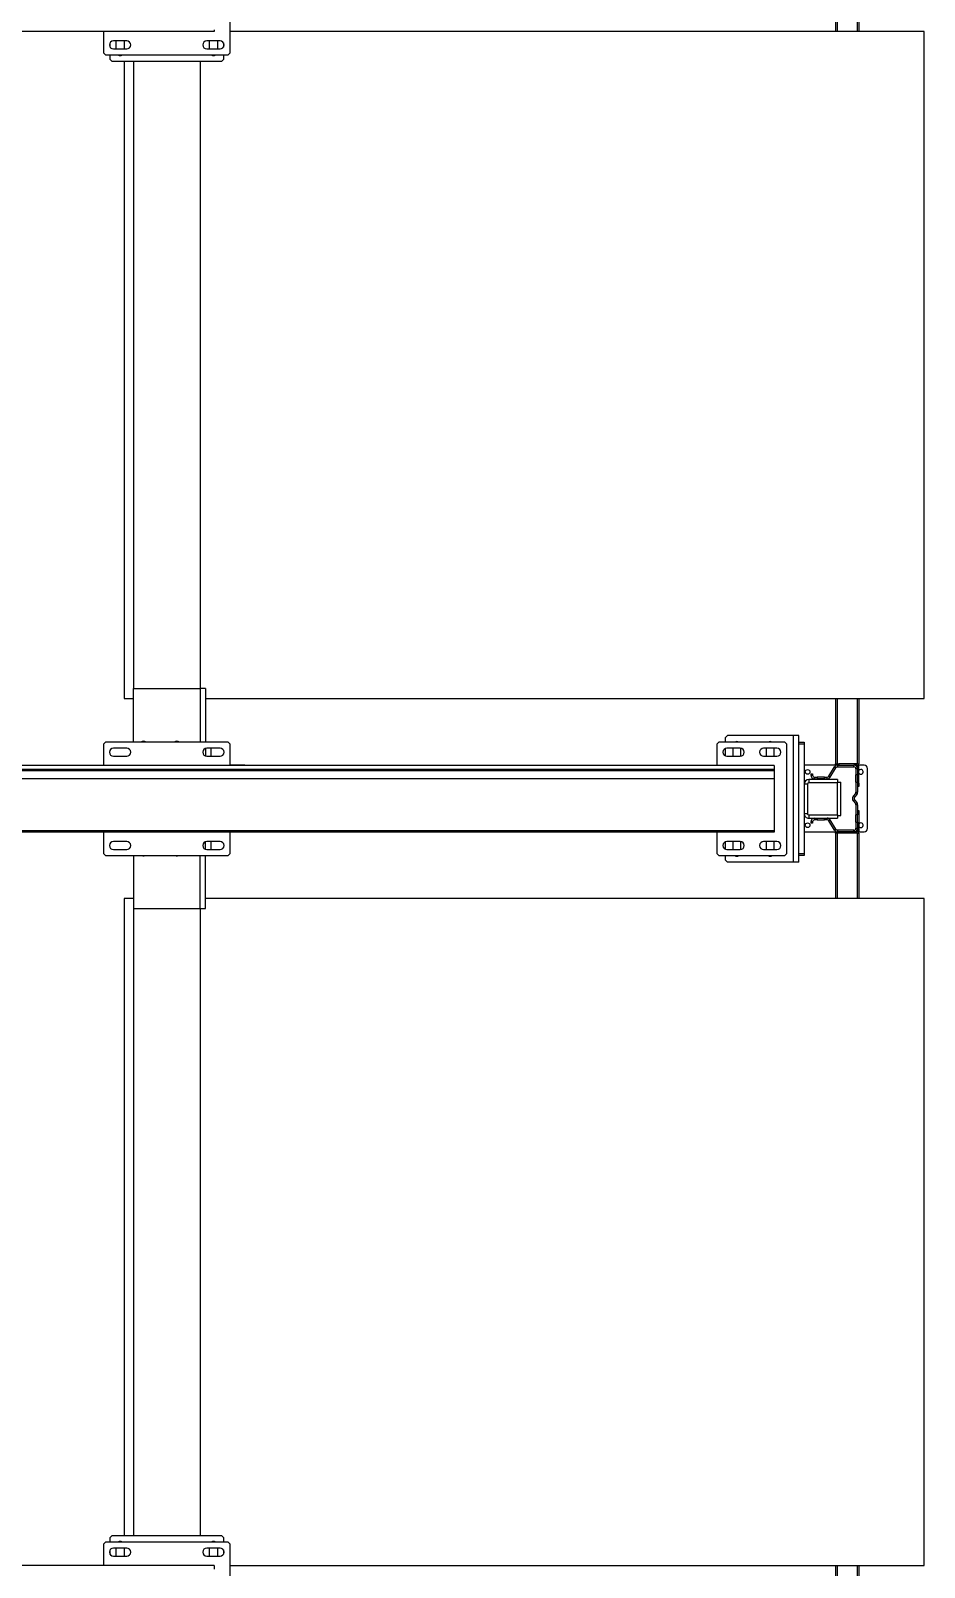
# Model space of a CAD drawing. Header units: millimetres. Extents: x 6622 to 532820, y 3370 to 359312.
# Drawn here: x 459810 to 461150, y 273737 to 276041 of the extents above; entities that cross this region are included whole.
import ezdxf

# ---------------------------------------------------------------- set-up
doc = ezdxf.new("R2010")
doc.units = ezdxf.units.MM

# ---------------------------------------------------------------- blocks, each defined once
blk = doc.blocks.new('A$C6F3A12F4')
at = {"color": 2, "linetype": 'Continuous', "lineweight": 25}
for p, q in [((38585.2, 3700), (38585.2, 2659)), ((39585.2, 3700), (38585.2, 3700)), ((39585.2, 2622.1), (39585.2, 3700)), ((39885.2, 3700), (39885.2, 2622.1)), ((40885.2, 3700), (39885.2, 3700)), ((40885.2, 2659), (40885.2, 3700)), ((38485.2, 3602), (38585.2, 3602)), ((38485.2, 3599.5), (38585.2, 3599.5)), ((39585.2, 3602), (39683.2, 3602)), ((39585.2, 3599.5), (39683.2, 3599.5)), ((39683.2, 3599.5), (39683.2, 3602)), ((39683.2, 3599), (39683.2, 3599.5)), ((39685.2, 3599), (39683.2, 3599)), ((39683.2, 3599), (39683.2, 3572)), ((39685.2, 3610), (39685.2, 3601.8)), ((39685.2, 3599), (39685.2, 3594.5)), ((39687.7, 3594.5), (39685.2, 3594.5)), ((39685.2, 3570.1), (39685.2, 3594.5)), ((39686.2, 3602), (39686.2, 3600)), ((39712.2, 3602), (39686.2, 3602)), ((39690.7, 3600), (39686.2, 3600)), ((39687.7, 3570.1), (39687.7, 3594.5)), ((39780.2, 3615), (39690.2, 3615)), ((39690.7, 3600), (39690.7, 3597.5)), ((39690.7, 3600), (39699.8, 3600)), ((39690.7, 3597.5), (39699.8, 3597.5)), ((39699.8, 3600), (39699.8, 3597.5)), ((39710.6, 3600), (39699.8, 3600)), ((39710.6, 3597.5), (39699.8, 3597.5)), ((39710.6, 3597.5), (39710.6, 3600)), ((39710.6, 3600), (39725.8, 3600)), ((39710.6, 3597.5), (39725.8, 3597.5)), ((39712.2, 3600), (39712.2, 3602)), ((39712.2, 3602), (39717.2, 3602)), ((39717.2, 3602), (39717.2, 3600)), ((39725.8, 3597.5), (39725.8, 3600)), ((39729.2, 3598.8), (39727.6, 3596.8)), ((39727.6, 3596.8), (39731.8, 3593.5)), ((39729.2, 3598.8), (39733.3, 3595.5)), ((39731.8, 3593.5), (39733.3, 3595.5)), ((39737.1, 3595.5), (39741.2, 3598.8)), ((39737.1, 3595.5), (39738.6, 3593.5)), ((39738.6, 3593.5), (39742.8, 3596.8)), ((39742.8, 3596.8), (39741.2, 3598.8)), ((39744.6, 3600), (39744.6, 3597.5)), ((39744.6, 3600), (39759.8, 3600)), ((39744.6, 3597.5), (39759.8, 3597.5)), ((39753.2, 3600), (39753.2, 3602)), ((39753.2, 3602), (39758.2, 3602)), ((39758.2, 3602), (39758.2, 3600)), ((39758.2, 3602), (39784.2, 3602)), ((39759.8, 3600), (39759.8, 3597.5)), ((39770.6, 3600), (39759.8, 3600)), ((39770.6, 3597.5), (39759.8, 3597.5)), ((39770.6, 3597.5), (39770.6, 3600)), ((39770.6, 3600), (39779.7, 3600)), ((39770.6, 3597.5), (39779.7, 3597.5)), ((39779.7, 3600), (39784.2, 3600)), ((39779.7, 3597.5), (39779.7, 3600)), ((39785.2, 3594.5), (39782.7, 3594.5)), ((39782.7, 3594.5), (39782.7, 3570.1)), ((39784.2, 3600), (39784.2, 3602)), ((39785.2, 3601.8), (39785.2, 3610)), ((39787.2, 3599), (39785.2, 3599)), ((39785.2, 3599), (39785.2, 3594.5)), ((39785.2, 3594.5), (39785.2, 3570.1)), ((39787.2, 3599.5), (39787.2, 3602)), ((39787.2, 3602), (39885.2, 3602)), ((39787.2, 3599), (39787.2, 3599.5)), ((39787.2, 3599.5), (39885.2, 3599.5)), ((39787.2, 3599), (39787.2, 3572)), ((40885.2, 3602), (40985.2, 3602)), ((40885.2, 3599.5), (40985.2, 3599.5)), ((39683.2, 3572), (39685.2, 3572)), ((39683.2, 3567), (39683.2, 3572)), ((39710.7, 3569.9), (39710.7, 3574.9)), ((39760.7, 3574.9), (39710.7, 3574.9)), ((39760.7, 3569.9), (39760.7, 3574.9)), ((39785.2, 3572), (39787.2, 3572)), ((39787.2, 3572), (39787.2, 3567)), ((38485.2, 3569.5), (38585.2, 3569.5)), ((38485.2, 3567), (38585.2, 3567)), ((39585.2, 3569.5), (39683.2, 3569.5)), ((39585.2, 3567), (39683.2, 3567)), ((39685.2, 3567), (39683.2, 3567)), ((39685.2, 3570.1), (39685.2, 3567)), ((39685.2, 3570.1), (39687.7, 3570.1)), ((39685.2, 3567), (39685.2, 3520)), ((39689.1, 3567.5), (39687.8, 3565.4)), ((39701.8, 3556.9), (39687.8, 3565.4)), ((39703.1, 3559), (39689.1, 3567.5)), ((39701.8, 3556.9), (39703.1, 3559)), ((39705.7, 3554.3), (39703.2, 3554.3)), ((39703.2, 3550.3), (39703.2, 3554.3)), ((39705.7, 3550.3), (39703.2, 3550.3)), ((39703.2, 3550.3), (39703.2, 3539.5)), ((39705.7, 3550.3), (39705.7, 3554.3)), ((39705.7, 3550.3), (39705.7, 3539.5)), ((39706.7, 3569.9), (39706.7, 3526.9)), ((39706.7, 3569.9), (39711.7, 3569.9)), ((39760.7, 3569.9), (39710.7, 3569.9)), ((39711.7, 3569.9), (39711.7, 3526.9)), ((39759.7, 3526.9), (39759.7, 3569.9)), ((39759.7, 3569.9), (39764.7, 3569.9)), ((39764.7, 3526.9), (39764.7, 3569.9)), ((39767.2, 3554.3), (39764.7, 3554.3)), ((39767.2, 3550.3), (39764.7, 3550.3)), ((39767.2, 3554.3), (39767.2, 3550.3)), ((39767.2, 3539.5), (39767.2, 3550.3)), ((39781.3, 3567.5), (39767.3, 3559)), ((39767.3, 3559), (39768.6, 3556.9)), ((39782.6, 3565.4), (39768.6, 3556.9)), ((39782.6, 3565.4), (39781.3, 3567.5)), ((39782.7, 3570.1), (39785.2, 3570.1)), ((39785.2, 3567), (39785.2, 3570.1)), ((39787.2, 3567), (39785.2, 3567)), ((39785.2, 3520), (39785.2, 3567)), ((39787.2, 3569.5), (39885.2, 3569.5)), ((39787.2, 3567), (39885.2, 3567)), ((40885.2, 3569.5), (40985.2, 3569.5)), ((40885.2, 3567), (40985.2, 3567)), ((39698.2, 3530), (39698.2, 3532.5)), ((39698.2, 3532.5), (39700.2, 3532.5)), ((39698.2, 3530), (39700.2, 3530)), ((39700.2, 3530), (39700.2, 3532.5)), ((39703.2, 3539.5), (39705.7, 3539.5)), ((39703.2, 3535.5), (39703.2, 3539.5)), ((39703.2, 3535.5), (39705.7, 3535.5)), ((39705.7, 3535.5), (39705.7, 3539.5)), ((39706.7, 3526.9), (39711.7, 3526.9)), ((39759.7, 3526.9), (39764.7, 3526.9)), ((39764.7, 3539.5), (39767.2, 3539.5)), ((39764.7, 3535.5), (39767.2, 3535.5)), ((39767.2, 3539.5), (39767.2, 3535.5)), ((39770.2, 3532.5), (39770.2, 3530)), ((39770.2, 3532.5), (39772.2, 3532.5)), ((39770.2, 3530), (39772.2, 3530)), ((39772.2, 3532.5), (39772.2, 3530)), ((39830.7, 3511.9), (39640.7, 3511.9)), ((39640.7, 3511.9), (39640.7, 3503.9)), ((39830.7, 3503.9), (39640.7, 3503.9)), ((39640.7, 3503.9), (39640.7, 3404.9)), ((39650.7, 3511.9), (39650.7, 3519.9)), ((39650.7, 3519.9), (39653.7, 3519.9)), ((39653.7, 3519.9), (39653.7, 3511.9)), ((39653.7, 3519.9), (39817.7, 3519.9)), ((39713.7, 3524.9), (39713.7, 3519.9)), ((39713.7, 3524.9), (39757.7, 3524.9)), ((39757.7, 3519.9), (39757.7, 3524.9)), ((39817.7, 3511.9), (39817.7, 3519.9)), ((39817.7, 3519.9), (39820.7, 3519.9)), ((39820.7, 3519.9), (39820.7, 3511.9)), ((39830.7, 3511.9), (39830.7, 3503.9)), ((39830.7, 3503.9), (39830.7, 3404.9)), ((39653.7, 3494), (39650.7, 3491)), ((39650.7, 3491), (39650.7, 3392)), ((39817.7, 3494), (39653.7, 3494)), ((39820.7, 3491), (39817.7, 3494)), ((39820.7, 3392), (39820.7, 3491)), ((39659.7, 3479), (39659.7, 3459)), ((39671.7, 3474.9), (39659.7, 3474.9)), ((39659.7, 3462.9), (39671.7, 3462.9)), ((39671.7, 3459), (39671.7, 3479)), ((39685.7, 3475), (39685.7, 225)), ((39685.7, 3475), (39691.1, 3475)), ((39691.1, 225), (39691.1, 3475)), ((39691.1, 3475), (39693.7, 3475)), ((39693.7, 3475), (39693.7, 225)), ((39693.7, 3475), (39705.7, 3475)), ((39705.7, 3475), (39705.7, 225)), ((39705.7, 3475), (39783.1, 3475)), ((39783.1, 225), (39783.1, 3475)), ((39783.1, 3475), (39785.7, 3475)), ((39785.7, 3475), (39785.7, 225)), ((39799.7, 3479), (39799.7, 3459)), ((39811.7, 3474.9), (39799.7, 3474.9)), ((39799.7, 3462.9), (39811.7, 3462.9)), ((39811.7, 3459), (39811.7, 3479)), ((39659.7, 3424), (39659.7, 3404)), ((39659.7, 3412.9), (39671.7, 3412.9)), ((39671.6, 3424.9), (39659.8, 3424.9)), ((39671.7, 3404), (39671.7, 3424)), ((39799.7, 3424), (39799.7, 3404)), ((39799.7, 3412.9), (39811.7, 3412.9)), ((39811.6, 3424.9), (39799.8, 3424.9)), ((39811.7, 3404), (39811.7, 3424)), ((39640.7, 3404.9), (39643.7, 3401.9)), ((39650.7, 3401.9), (39643.7, 3401.9)), ((39650.7, 3392), (39653.7, 3389)), ((39653.7, 3389), (39685.7, 3389)), ((39671.3, 3401.9), (39660.1, 3401.9)), ((39785.7, 3389), (39817.7, 3389)), ((39811.3, 3401.9), (39800.1, 3401.9)), ((39817.7, 3389), (39820.7, 3392)), ((39827.7, 3401.9), (39820.7, 3401.9)), ((39827.7, 3401.9), (39830.7, 3404.9)), ((39685.2, 2680), (39685.2, 2659)), ((38617.2, 2659), (38453.2, 2659)), ((38620.2, 2656), (38617.2, 2659)), ((38620.2, 2472), (38620.2, 2656)), ((39653.7, 2659), (39650.7, 2656)), ((39650.7, 2656), (39650.7, 2472)), ((39685.7, 2659), (39653.7, 2659)), ((39817.7, 2659), (39785.7, 2659)), ((39820.7, 2656), (39817.7, 2659)), ((39820.7, 2472), (39820.7, 2656)), ((40853.2, 2659), (40850.2, 2656)), ((40850.2, 2656), (40850.2, 2472)), ((41017.2, 2659), (40853.2, 2659)), ((38582.6, 2635), (38585.2, 2635)), ((38585.2, 2635), (38585.2, 1065)), ((38599.2, 2644), (38599.2, 2624)), ((38599.2, 2640.1), (38611.2, 2640.1)), ((38611.2, 2628.1), (38599.2, 2628.1)), ((38602, 2649.1), (38608.4, 2649.1)), ((38611.2, 2624), (38611.2, 2644)), ((38620.2, 2649.1), (38627.2, 2649.1)), ((38630.2, 2646.1), (38627.2, 2649.1)), ((38630.2, 2646.1), (38630.2, 2482.1)), ((39659.7, 2644), (39659.7, 2624)), ((39659.7, 2630.1), (39671.7, 2630.1)), ((39671.7, 2624), (39671.7, 2644)), ((39799.7, 2644), (39799.7, 2624)), ((39799.7, 2630.1), (39811.7, 2630.1)), ((39811.7, 2624), (39811.7, 2644)), ((40843.2, 2649.1), (40840.2, 2646.1)), ((40840.2, 2482.1), (40840.2, 2646.1)), ((40843.2, 2649.1), (40850.2, 2649.1)), ((40859.2, 2644), (40859.2, 2624)), ((40859.2, 2640.1), (40871.2, 2640.1)), ((40871.2, 2628.1), (40859.2, 2628.1)), ((40862, 2649.1), (40868.4, 2649.1)), ((40871.2, 2624), (40871.2, 2644)), ((40885.2, 2635), (40890.6, 2635)), ((40885.2, 2635), (40885.2, 1065)), ((38630.2, 2614.1), (39570.2, 2614.1)), ((39570.2, 2622.1), (39570.2, 2614.1)), ((39570.2, 2622.1), (39650.7, 2622.1)), ((39570.2, 2514.1), (39570.2, 2614.1)), ((39570.2, 2614.1), (39650.7, 2614.1)), ((39660, 2622.1), (39671.4, 2622.1)), ((39811.4, 2622.1), (39800, 2622.1)), ((39900.2, 2622.1), (39820.7, 2622.1)), ((39900.2, 2614.1), (39820.7, 2614.1)), ((39900.2, 2614.1), (39900.2, 2622.1)), ((39900.2, 2514.1), (39900.2, 2614.1)), ((39900.2, 2614.1), (40840.2, 2614.1)), ((38630.2, 2514.1), (39570.2, 2514.1)), ((39650.7, 2514.1), (39570.2, 2514.1)), ((39585.2, 2500), (39585.2, 2514.1)), ((39820.7, 2514.1), (39900.2, 2514.1)), ((39885.2, 2514.1), (39885.2, 2500)), ((39900.2, 2514.1), (40840.2, 2514.1)), ((38599.2, 2504), (38599.2, 2484)), ((38599.2, 2500.1), (38611.2, 2500.1)), ((38599.2, 2500), (38611.2, 2500)), ((38611.2, 2484), (38611.2, 2504)), ((38630.2, 2500), (39585.2, 2500)), ((39659.7, 2504), (39659.7, 2484)), ((39671.7, 2484), (39671.7, 2504)), ((39799.7, 2504), (39799.7, 2484)), ((39811.7, 2484), (39811.7, 2504)), ((39885.2, 2500), (40840.2, 2500)), ((40859.2, 2504), (40859.2, 2484)), ((40859.2, 2500.1), (40871.2, 2500.1)), ((40859.2, 2500), (40871.2, 2500)), ((40871.2, 2484), (40871.2, 2504)), ((38585.2, 2469), (38617.2, 2469)), ((38611.2, 2488.1), (38599.2, 2488.1)), ((38608.7, 2479.1), (38601.8, 2479.1)), ((38617.2, 2469), (38620.2, 2472)), ((38627.2, 2479.1), (38620.2, 2479.1)), ((38627.2, 2479.1), (38630.2, 2482.1)), ((39650.7, 2472), (39653.7, 2469)), ((39653.7, 2469), (39685.7, 2469)), ((39785.7, 2469), (39817.7, 2469)), ((39817.7, 2469), (39820.7, 2472)), ((40840.2, 2482.1), (40843.2, 2479.1)), ((40850.2, 2479.1), (40843.2, 2479.1)), ((40850.2, 2472), (40853.2, 2469)), ((40853.2, 2469), (40885.2, 2469)), ((40871.2, 2488.1), (40859.2, 2488.1)), ((40868.6, 2479.1), (40861.7, 2479.1))]:
    blk.add_line(p, q, dxfattribs=at)
for centre in [(39695.2, 3525), (39775.2, 3525)]:
    blk.add_circle(centre, 3.5, dxfattribs=at)
for centre, radius, start, end in [((39686.2, 3599), 3, 90, 180), ((39690.2, 3610), 5, 90, 180), ((39686.2, 3599), 1, 90, 180), ((39690.7, 3594.5), 5.5, 90, 180), ((39690.7, 3594.5), 3, 90, 180), ((39695.2, 3605), 3.5, 301.0027, 180), ((39695.2, 3605), 3.5, 180, 238.9973), ((39725.8, 3594.5), 5.5, 51.3402, 90), ((39725.8, 3594.5), 3, 51.3402, 90), ((39735.2, 3597.8), 3, 231.3402, 308.6598), ((39744.6, 3594.5), 5.5, 90, 128.6598), ((39744.6, 3594.5), 3, 90, 128.6598), ((39775.2, 3605), 3.5, 301.0027, 180), ((39775.2, 3605), 3.5, 180, 238.9973), ((39779.7, 3594.5), 5.5, 0, 90), ((39779.7, 3594.5), 3, 0, 90), ((39780.2, 3610), 5, 0, 90), ((39784.2, 3599), 3, 0, 90), ((39784.2, 3599), 1, 0, 90), ((39735.2, 3597.8), 5.5, 231.3402, 308.6598), ((39690.7, 3570.1), 5.5, 180, 238.5704), ((39690.7, 3570.1), 3, 180, 238.5704), ((39700.2, 3554.3), 3, 0, 58.5704), ((39700.2, 3554.3), 5.5, 0, 58.5704), ((39770.2, 3554.3), 5.5, 121.4296, 180), ((39770.2, 3554.3), 3, 121.4296, 180), ((39779.7, 3570.1), 3, 301.4296, 0), ((39779.7, 3570.1), 5.5, 301.4296, 0), ((39700.2, 3535.5), 5.5, 270, 0), ((39700.2, 3535.5), 3, 270, 0), ((39713.7, 3526.9), 7, 180, 270), ((39713.7, 3526.9), 2, 180, 270), ((39757.7, 3526.9), 2, 270, 0), ((39757.7, 3526.9), 7, 270, 0), ((39770.2, 3535.5), 5.5, 180, 270), ((39770.2, 3535.5), 3, 180, 270), ((39665.7, 3479), 6, 0, 180), ((39805.7, 3479), 6, 0, 180), ((39655.7, 3468.9), 6, 146.4427, 213.5573), ((39665.7, 3459), 6, 180, 0), ((39805.7, 3459), 6, 180, 0), ((39815.7, 3468.9), 6, 326.4427, 33.5573), ((39655.7, 3418.9), 6, 146.4427, 213.5573), ((39665.7, 3424), 6, 0, 180), ((39805.7, 3424), 6, 0, 180), ((39815.7, 3418.9), 6, 326.4427, 33.5573), ((39665.7, 3404), 6, 180, 0), ((39805.7, 3404), 6, 180, 0), ((39690.2, 2680), 5, 154.1581, 180), ((38605.2, 2644), 6, 0, 180), ((39665.7, 2644), 6, 0, 180), ((39805.7, 2644), 6, 0, 180), ((40865.2, 2644), 6, 0, 180), ((38615.2, 2634.1), 6, 326.4427, 33.5573), ((40855.2, 2634.1), 6, 146.4427, 213.5573), ((38605.2, 2624), 6, 180, 0), ((39665.7, 2624), 6, 180, 0), ((39805.7, 2624), 6, 180, 0), ((40865.2, 2624), 6, 180, 0), ((39655.2, 2579.1), 6, 138.5904, 221.4096), ((39815.2, 2579.1), 6, 336.4435, 23.5565), ((39655.2, 2529.1), 6, 138.5904, 221.4096), ((39815.2, 2529.1), 6, 336.4435, 23.5565), ((38605.2, 2504), 6, 0, 180), ((38615.2, 2494.1), 6, 326.4427, 33.5573), ((39665.7, 2504), 6, 0, 180), ((39805.7, 2504), 6, 0, 180), ((40855.2, 2494.1), 6, 146.4427, 213.5573), ((40865.2, 2504), 6, 0, 180), ((38605.2, 2484), 6, 180, 0), ((39665.7, 2484), 6, 180, 0), ((39805.7, 2484), 6, 180, 0), ((40865.2, 2484), 6, 180, 0)]:
    blk.add_arc(centre, radius, start, end, dxfattribs=at)

msp = doc.modelspace()

# ---------------------------------------------------------------- block references
at = {"color": 0, "rotation": 270}
msp.add_blockref('A$C6F3A12F4', (457450, 314625.198), dxfattribs=at)

doc.saveas('drawing.dxf')
